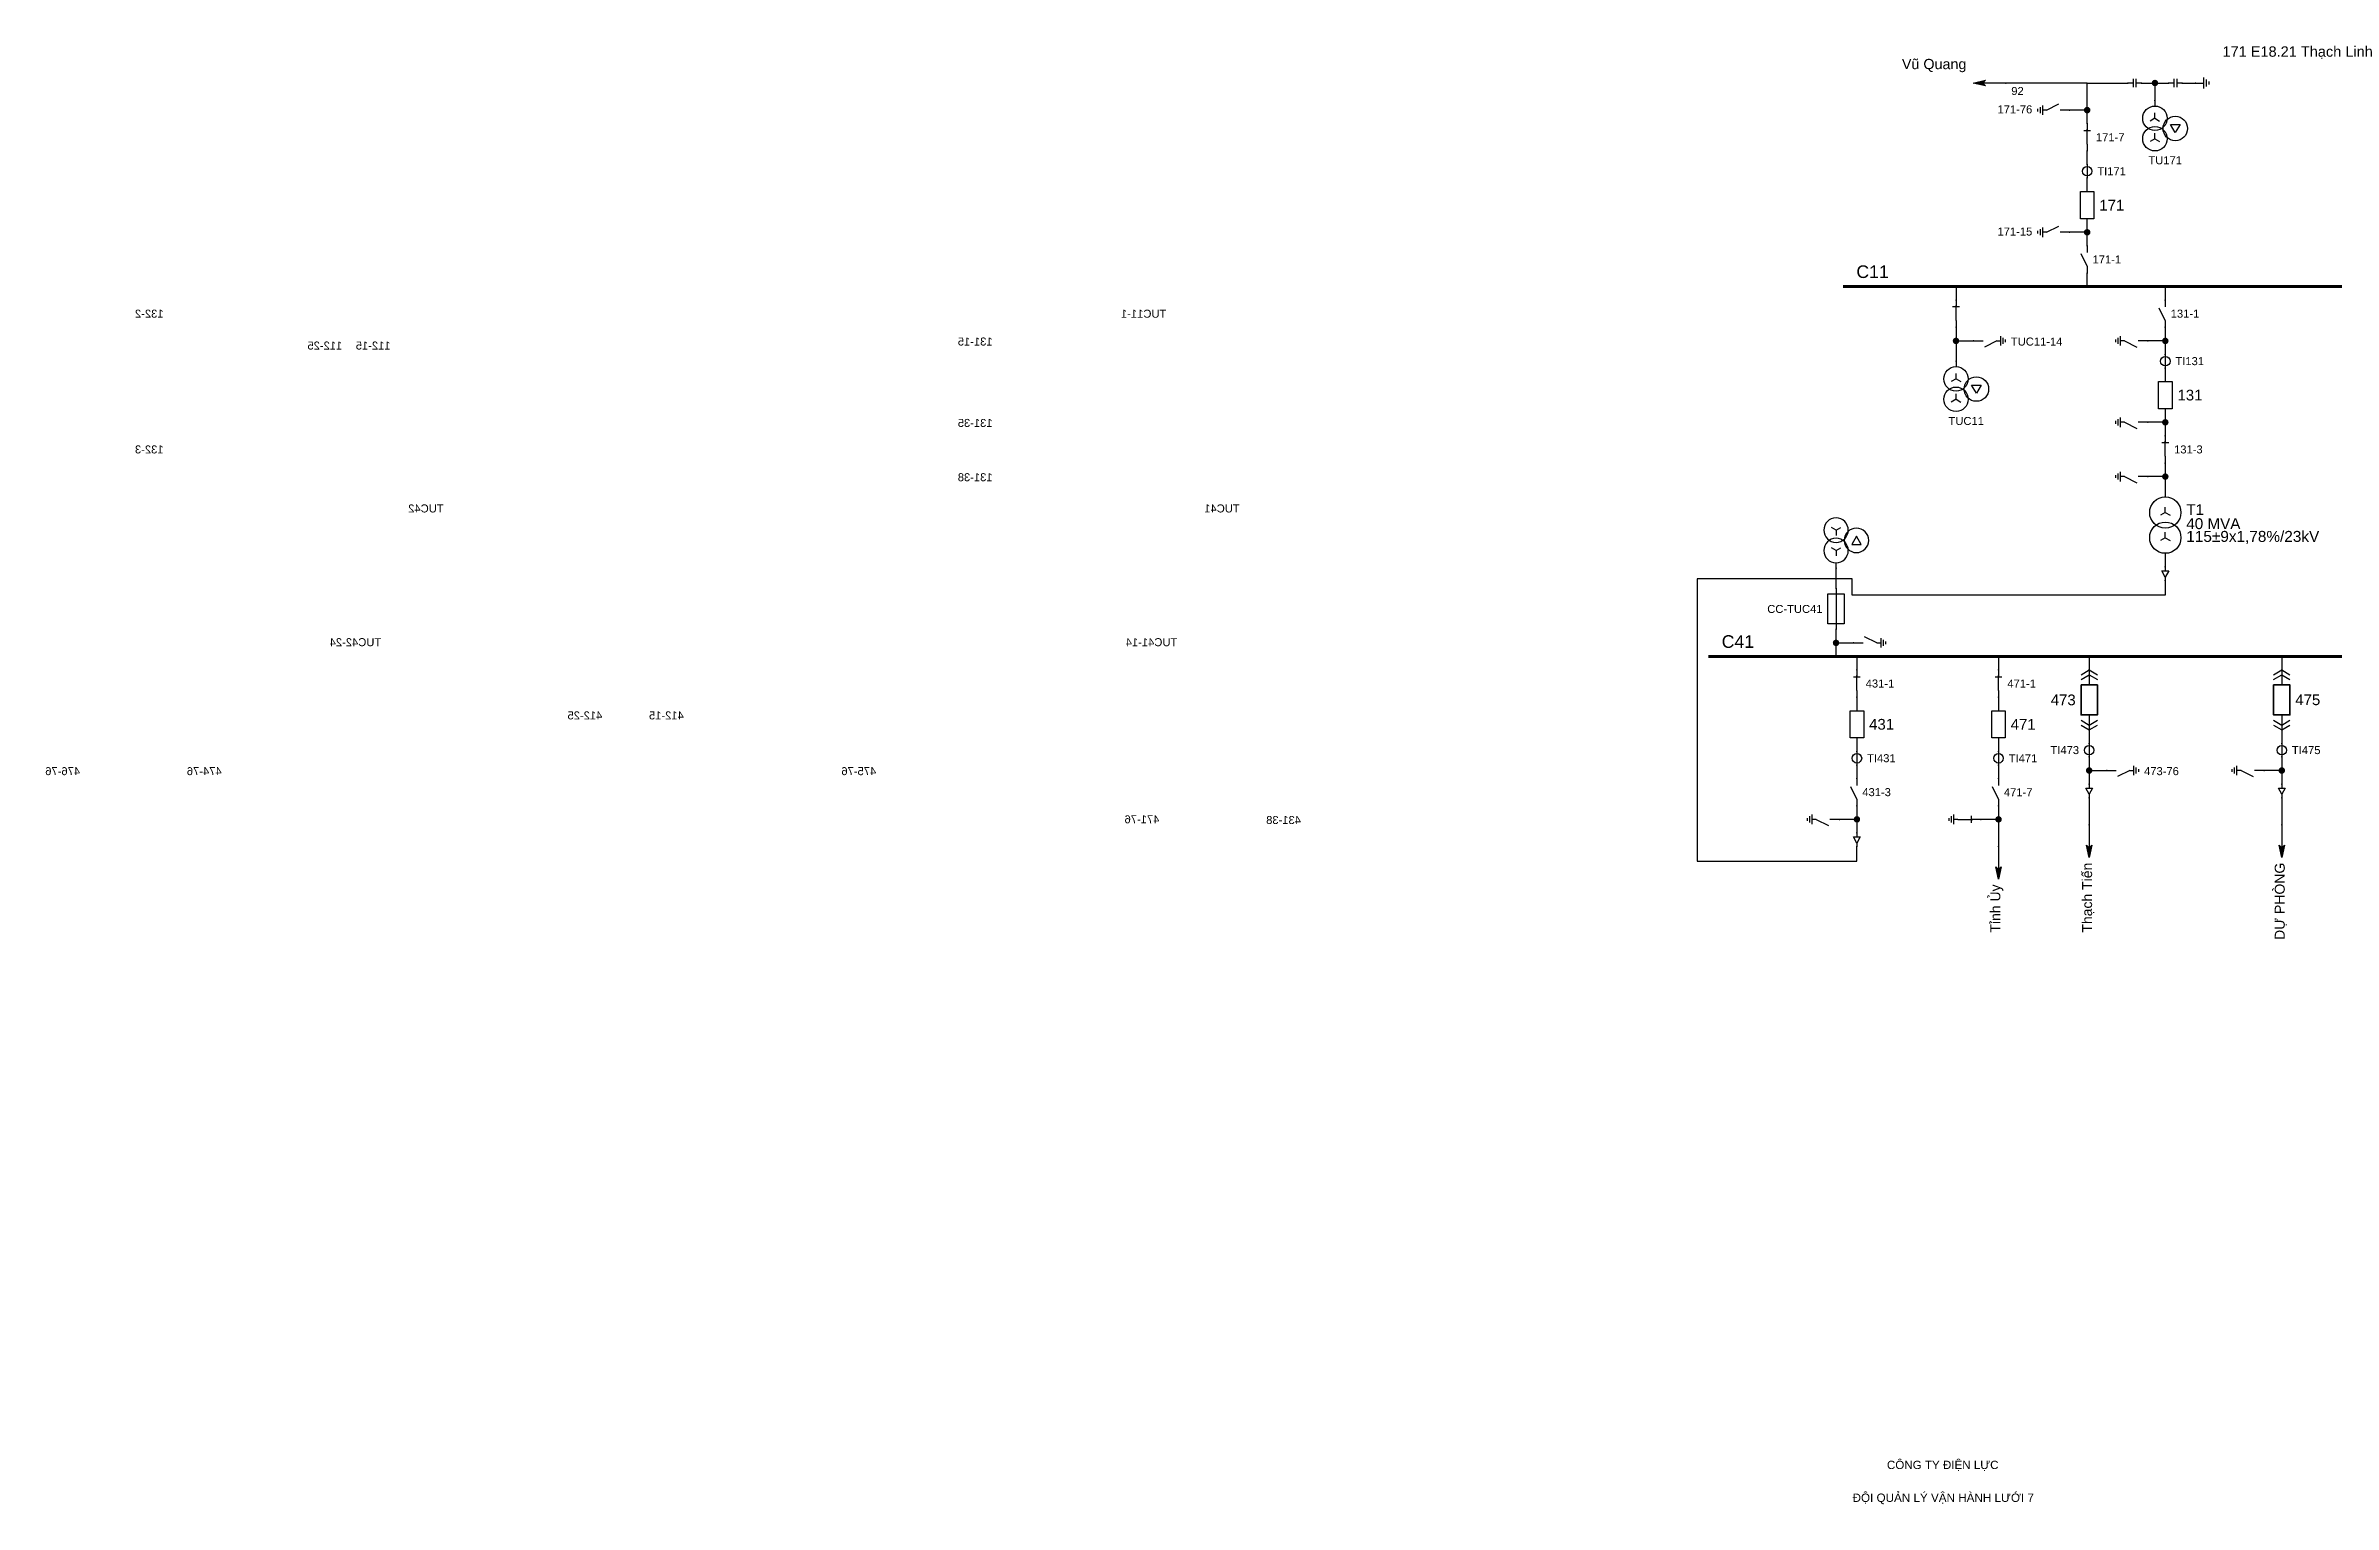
# Model space of a CAD drawing. Header units: millimetres. Extents: x -274 to 397, y 8 to 290.
# Drawn here: x -273.7 to 147, y 12.4 to 280.5 of the extents above; entities that cross this region are included whole.
import ezdxf

# ---------------------------------------------------------------- set-up
doc = ezdxf.new("R2010")
doc.units = ezdxf.units.MM
for name, color, linetype, lineweight in [('BUSBAR_110KV', 1, 'Continuous', 50), ('BUSBAR_22KV', 5, 'Continuous', 50), ('GROUND', 3, 'Continuous', 25), ('HV_110KV', 1, 'Continuous', 25), ('MV_22KV', 5, 'Continuous', 25)]:
    doc.layers.add(name, color=color, linetype=linetype, lineweight=lineweight)
doc.layers.add('SYM_PORTS', color=8, linetype='Continuous', plot=False)
doc.layers.add('TEXT', color=7, linetype='Continuous')
doc.styles.add('SLD_TEXT', font='arial.ttf')

# ---------------------------------------------------------------- blocks, each defined once
blk = doc.blocks.new('SYM_DISCONNECTOR_OPEN')
at = {"lineweight": 25}
for points in [[(0, -1.25), (-1.125, 1)], [(0, 2.5), (0, 1.25)], [(0, -1.25), (0, -2.5)]]:
    blk.add_lwpolyline(points, dxfattribs=at)
at = {"layer": 'SYM_PORTS'}
for p in [(0, 2.5), (0, -2.5)]:
    blk.add_point(p, dxfattribs=at)
blk.add_attdef('DEVICE_CODE', (1, -0.5), '', height=2)
blk = doc.blocks.new('SYM_EARTHING_SWITCH_OPEN')
at = {"lineweight": 25}
for points in [[(0, -1.25), (-1.125, 1)], [(0, 3), (0, 1.25)], [(-0.875, -2), (0.875, -2)], [(-0.5625, -2.4375), (0.5625, -2.4375)], [(-0.25, -2.875), (0.25, -2.875)], [(0, -1.25), (0, -2)]]:
    blk.add_lwpolyline(points, dxfattribs=at)
at = {"layer": 'SYM_PORTS'}
blk.add_point((0, 3), dxfattribs=at)
blk.add_attdef('DEVICE_CODE', (1.875, 0), '', height=2)
blk = doc.blocks.new('SYM_CIRCUIT_BREAKER')
at = {"lineweight": 25}
blk.add_lwpolyline([(-1.25, 2.5), (1.25, 2.5), (1.25, -2.5), (-1.25, -2.5)], close=True, dxfattribs=at)
at = {"layer": 'SYM_PORTS'}
for p in [(0, 2.5), (0, -2.5)]:
    blk.add_point(p, dxfattribs=at)
blk.add_attdef('DEVICE_CODE', (2.25, -0.5), '', height=2)
at = {"flags": 1}
blk.add_attdef('RATING', (2.25, -3.5), '', height=2, dxfattribs=at)
blk = doc.blocks.new('SYM_CURRENT_TRANSFORMER')
at = {"lineweight": 25}
blk.add_lwpolyline([(0, 1.25), (0, -1.25)], dxfattribs=at)
blk.add_circle((0, 0), 0.875, dxfattribs=at)
at = {"layer": 'SYM_PORTS'}
for p in [(0, 1.25), (0, -1.25)]:
    blk.add_point(p, dxfattribs=at)
blk.add_attdef('DEVICE_CODE', (1.875, -1.75), '', height=2)
at = {"flags": 1}
blk.add_attdef('RATIO', (1.875, -4.75), '', height=2, dxfattribs=at)
blk = doc.blocks.new('SYM_DISCONNECTOR_CLOSED')
at = {"lineweight": 25}
for points in [[(-0.625, 1.25), (0.625, 1.25)], [(0, 2.5), (0, 1.25)], [(0, -1.25), (0, 1.5)], [(0, -1.25), (0, -2.5)]]:
    blk.add_lwpolyline(points, dxfattribs=at)
at = {"layer": 'SYM_PORTS'}
for p in [(0, 2.5), (0, -2.5)]:
    blk.add_point(p, dxfattribs=at)
blk.add_attdef('DEVICE_CODE', (1.625, -0.5), '', height=2)
blk = doc.blocks.new('SYM_COUPLING_CAPACITOR')
at = {"lineweight": 25}
for points in [[(-0.75, 0.25), (0.75, 0.25)], [(0, 1.25), (0, 0.25)], [(-0.75, -0.25), (0.75, -0.25)], [(0, -0.25), (0, -1.25)]]:
    blk.add_lwpolyline(points, dxfattribs=at)
at = {"layer": 'SYM_PORTS'}
for p in [(0, 1.25), (0, -1.25)]:
    blk.add_point(p, dxfattribs=at)
blk.add_attdef('DEVICE_CODE', (1.75, -1.75), '', height=2)
blk = doc.blocks.new('SYM_VOLTAGE_TRANSFORMER')
at = {"lineweight": 25}
for points in [[(0, 4.625), (0, 3.625)], [(0, 1.375), (-0.8625, 0.875)], [(0, 1.375), (0, 2.375)], [(0, 1.375), (0.8625, 0.875)], [(0, -2.375), (-0.8625, -2.875)], [(0, -2.375), (0, -1.375)], [(0, -2.375), (0.8625, -2.875)]]:
    blk.add_lwpolyline(points, dxfattribs=at)
blk.add_lwpolyline([(2.875, 0.25), (4.625, 0.25), (3.75, -1.25)], close=True, dxfattribs=at)
for centre in [(0, 1.375), (3.75, -0.5), (0, -2.375)]:
    blk.add_circle(centre, 2.25, dxfattribs=at)
at = {"layer": 'SYM_PORTS'}
blk.add_point((0, 4.625), dxfattribs=at)
blk.add_attdef('DEVICE_CODE', (7, 1.625), '', height=2)
at = {"flags": 1}
blk.add_attdef('RATIO', (7, -1.375), '', height=2, dxfattribs=at)
blk = doc.blocks.new('SYM_GROUND_SYMBOL')
at = {"lineweight": 25}
for points in [[(0, 1.25), (0, -0.25)], [(-1, -0.25), (1, -0.25)], [(-0.625, -0.75), (0.625, -0.75)], [(-0.25, -1.25), (0.25, -1.25)]]:
    blk.add_lwpolyline(points, dxfattribs=at)
at = {"layer": 'SYM_PORTS'}
blk.add_point((0, 1.25), dxfattribs=at)
blk = doc.blocks.new('SYM_LINE_FEEDER_ARROW')
blk.add_hatch(color=7).paths.add_polyline_path([(0, -3), (-0.5, -0.75), (0, -1.25), (0.5, -0.75)])
at = {"lineweight": 25}
blk.add_lwpolyline([(0, 3), (0, -1.25)], dxfattribs=at)
blk.add_lwpolyline([(0, -3), (-0.5, -0.75), (0, -1.25), (0.5, -0.75)], close=True, dxfattribs=at)
at = {"layer": 'SYM_PORTS'}
blk.add_point((0, 3), dxfattribs=at)
blk.add_attdef('LINE_NAME', (1.5, 0), '', height=2)
blk = doc.blocks.new('SYM_TRANSFORMER_2W')
at = {"lineweight": 25}
for points in [[(0, 2.3125), (-0.8625, 1.8125)], [(0, 2.3125), (0, 3.3125)], [(0, 2.3125), (0.8625, 1.8125)], [(0, -2.3125), (-0.8625, -2.8125)], [(0, -2.3125), (0, -1.3125)], [(0, -2.3125), (0.8625, -2.8125)]]:
    blk.add_lwpolyline(points, dxfattribs=at)
for centre in [(0, 2.3125), (0, -2.3125)]:
    blk.add_circle(centre, 2.875, dxfattribs=at)
at = {"layer": 'SYM_PORTS'}
for p in [(0, 5.1875), (0, -5.1875)]:
    blk.add_point(p, dxfattribs=at)
blk.add_attdef('DEVICE_CODE', (3.875, 2.1875), '', height=2)
at = {"flags": 1}
for tag, p in [('POWER', (3.875, -0.8125)), ('VOLTAGE_RATIO', (3.875, -3.8125))]:
    blk.add_attdef(tag, p, '', height=2, dxfattribs=at)
blk = doc.blocks.new('SYM_CABLE_TERMINATION')
at = {"lineweight": 25}
blk.add_lwpolyline([(-0.625, 0.5), (0.625, 0.5), (0, -0.625)], close=True, dxfattribs=at)
for points in [[(0, 1.25), (0, 0.5)], [(0, -0.625), (0, -1.25)]]:
    blk.add_lwpolyline(points, dxfattribs=at)
at = {"layer": 'SYM_PORTS'}
for p in [(0, 1.25), (0, -1.25)]:
    blk.add_point(p, dxfattribs=at)
blk = doc.blocks.new('SYM_EARTHING_SWITCH_CLOSED')
at = {"lineweight": 25}
for points in [[(-0.625, 1.25), (0.625, 1.25)], [(0, 3), (0, 1.25)], [(0, -1.25), (0, 1.5)], [(-0.875, -2), (0.875, -2)], [(-0.5625, -2.4375), (0.5625, -2.4375)], [(-0.25, -2.875), (0.25, -2.875)], [(0, -1.25), (0, -2)]]:
    blk.add_lwpolyline(points, dxfattribs=at)
at = {"layer": 'SYM_PORTS'}
blk.add_point((0, 3), dxfattribs=at)
blk.add_attdef('DEVICE_CODE', (1.875, 0), '', height=2)
blk = doc.blocks.new('SYM_DRAWOUT_BREAKER')
at = {"lineweight": 25}
for points in [[(-1.5, 4.625), (0, 5.5), (1.5, 4.625)], [(-1.5, 3.75), (0, 4.625), (1.5, 3.75)], [(0, 5.5), (0, 2.75)], [(-1.5, -3.75), (0, -4.625), (1.5, -3.75)], [(0, -2.75), (0, -5.5)], [(-1.5, -4.625), (0, -5.5), (1.5, -4.625)]]:
    blk.add_lwpolyline(points, dxfattribs=at)
at = {"lineweight": 35}
blk.add_lwpolyline([(-1.5, 2.75), (1.5, 2.75), (1.5, -2.75), (-1.5, -2.75)], close=True, dxfattribs=at)
at = {"layer": 'SYM_PORTS'}
for p in [(0, 5.5), (0, -5.5)]:
    blk.add_point(p, dxfattribs=at)
blk.add_attdef('DEVICE_CODE', (2.5, 2.5), '', height=2)
at = {"flags": 1}
blk.add_attdef('RATING', (2.5, -0.5), '', height=2, dxfattribs=at)
blk = doc.blocks.new('SYM_FUSE_DISCONNECTOR')
at = {"lineweight": 25}
blk.add_lwpolyline([(-1.5, 2.75), (1.5, 2.75), (1.5, -2.75), (-1.5, -2.75)], close=True, dxfattribs=at)
blk.add_lwpolyline([(0, 3.75), (0, -3.75)], dxfattribs=at)
at = {"layer": 'SYM_PORTS'}
for p in [(0, 3.75), (0, -3.75)]:
    blk.add_point(p, dxfattribs=at)
blk.add_attdef('DEVICE_CODE', (2.5, 0.75), '', height=2)
at = {"flags": 1}
blk.add_attdef('RATING', (2.5, -2.25), '', height=2, dxfattribs=at)

msp = doc.modelspace()

# ---------------------------------------------------------------- hatches: boundary and pattern name
at = {"layer": 'HV_110KV'}
h = msp.add_hatch(color=7, dxfattribs=at)
edge = h.paths.add_edge_path()
edge.add_arc((114.16, 273.67), 0.6, 0, 360)
h = msp.add_hatch(color=7, dxfattribs=at)
edge = h.paths.add_edge_path()
edge.add_arc((101.7, 268.69), 0.6, 0, 360)
h = msp.add_hatch(color=7, dxfattribs=at)
edge = h.paths.add_edge_path()
edge.add_arc((101.7, 246.23), 0.6, 0, 360)
h = msp.add_hatch(color=7, dxfattribs=at)
edge = h.paths.add_edge_path()
edge.add_arc((77.58, 226.26), 0.6, 0, 360)
h = msp.add_hatch(color=7, dxfattribs=at)
edge = h.paths.add_edge_path()
edge.add_arc((116.07, 226.26), 0.6, 0, 360)
h = msp.add_hatch(color=7, dxfattribs=at)
edge = h.paths.add_edge_path()
edge.add_arc((116.07, 211.29), 0.6, 0, 360)
h = msp.add_hatch(color=7, dxfattribs=at)
edge = h.paths.add_edge_path()
edge.add_arc((116.07, 201.31), 0.6, 0, 360)
at = {"layer": 'MV_22KV'}
h = msp.add_hatch(color=7, dxfattribs=at)
edge = h.paths.add_edge_path()
edge.add_arc((55.52, 170.74), 0.6, 0, 360)
h = msp.add_hatch(color=7, dxfattribs=at)
edge = h.paths.add_edge_path()
edge.add_arc((102.07, 147.27), 0.6, 0, 360)
h = msp.add_hatch(color=7, dxfattribs=at)
edge = h.paths.add_edge_path()
edge.add_arc((137.49, 147.27), 0.6, 0, 360)
h = msp.add_hatch(color=7, dxfattribs=at)
edge = h.paths.add_edge_path()
edge.add_arc((59.36, 138.29), 0.6, 0, 360)
h = msp.add_hatch(color=7, dxfattribs=at)
edge = h.paths.add_edge_path()
edge.add_arc((85.4, 138.29), 0.6, 0, 360)

# ---------------------------------------------------------------- linework, layer by layer
at = {"layer": 'BUSBAR_110KV', "const_width": 0.522}
msp.add_lwpolyline([(56.83, 236.25), (203.38, 236.25)], dxfattribs=at)
at = {"layer": 'BUSBAR_22KV', "const_width": 0.522}
msp.add_lwpolyline([(32.06, 168.25), (149.47, 168.25)], dxfattribs=at)
at = {"layer": 'GROUND'}
msp.add_lwpolyline([(119.16, 273.67), (121.65, 273.67)], dxfattribs=at)
at = {"layer": 'HV_110KV'}
for points in [[(101.7, 273.67), (86.76, 273.67)], [(101.7, 268.69), (101.7, 273.67)], [(101.7, 273.67), (109.17, 273.67)], [(111.67, 273.67), (114.16, 273.67)], [(114.16, 273.67), (114.16, 270.44)], [(114.16, 273.67), (116.66, 273.67)], [(101.7, 268.69), (98.47, 268.69)], [(101.7, 266.2), (101.7, 268.69)], [(101.7, 258.71), (101.7, 261.2)], [(101.7, 253.72), (101.7, 256.21)], [(101.7, 246.23), (101.7, 248.72)], [(101.7, 246.23), (98.47, 246.23)], [(101.7, 243.74), (101.7, 246.23)], [(77.58, 236.25), (77.58, 233.76)], [(101.7, 236.25), (101.7, 238.74)], [(116.07, 236.25), (116.07, 233.76)], [(77.58, 228.76), (77.58, 226.26)], [(116.07, 228.76), (116.07, 226.26)], [(77.58, 226.26), (80.81, 226.26)], [(77.58, 226.26), (77.58, 222.53)], [(116.07, 226.26), (112.84, 226.26)], [(116.07, 226.26), (116.07, 223.77)], [(116.07, 221.27), (116.07, 218.78)], [(116.07, 211.29), (112.84, 211.29)], [(116.07, 213.78), (116.07, 211.29)], [(116.07, 211.29), (116.07, 208.8)], [(116.07, 203.8), (116.07, 201.31)], [(116.07, 201.31), (112.84, 201.31)], [(116.07, 201.31), (116.07, 197.57)]]:
    msp.add_lwpolyline(points, dxfattribs=at)
at = {"layer": 'MV_22KV'}
for points in [[(116.07, 187.2), (116.07, 184.71)], [(116.07, 182.21), (116.07, 179.51), (58.5, 179.51), (58.5, 182.5), (30, 182.5), (30, 130.6), (59.36, 130.6), (59.36, 133.3)], [(55.52, 180.73), (55.52, 184.46)], [(55.52, 170.74), (55.52, 173.23)], [(55.52, 168.25), (55.52, 170.74)], [(55.52, 170.74), (58.75, 170.74)], [(59.36, 168.25), (59.36, 165.76)], [(85.4, 168.25), (85.4, 165.76)], [(102.07, 168.25), (102.07, 165.76)], [(137.49, 168.25), (137.49, 165.76)], [(59.36, 160.76), (59.36, 158.26)], [(85.4, 160.76), (85.4, 158.26)], [(59.36, 153.26), (59.36, 150.77)], [(85.4, 153.26), (85.4, 150.77)], [(102.07, 154.76), (102.07, 152.26)], [(137.49, 154.76), (137.49, 152.26)], [(59.36, 148.27), (59.36, 145.78)], [(85.4, 148.27), (85.4, 145.78)], [(102.07, 149.76), (102.07, 147.27)], [(102.07, 147.27), (105.3, 147.27)], [(102.07, 147.27), (102.07, 144.78)], [(137.49, 147.27), (134.25, 147.27)], [(137.49, 149.76), (137.49, 147.27)], [(137.49, 147.27), (137.49, 144.78)], [(59.36, 140.78), (59.36, 138.29)], [(85.4, 140.78), (85.4, 138.29)], [(102.07, 142.28), (102.07, 137.3)], [(137.49, 142.28), (137.49, 137.3)], [(59.36, 138.29), (56.13, 138.29)], [(59.36, 138.29), (59.36, 135.8)], [(85.4, 138.29), (82.17, 138.29)], [(85.4, 138.29), (85.4, 133.31)]]:
    msp.add_lwpolyline(points, dxfattribs=at)

# ---------------------------------------------------------------- block references
at = {"layer": 'GROUND'}
for name, p, rotation in [('SYM_COUPLING_CAPACITOR', (117.91, 273.67), 270), ('SYM_GROUND_SYMBOL', (122.9, 273.67), 90)]:
    msp.add_blockref(name, p, dxfattribs=dict(at, rotation=rotation))
at = {"layer": 'HV_110KV', "rotation": 270}
for name, p in [('SYM_LINE_FEEDER_ARROW', (83.76, 273.67)), ('SYM_COUPLING_CAPACITOR', (110.42, 273.67))]:
    msp.add_blockref(name, p, dxfattribs=at)
at = {"layer": 'HV_110KV'}
ref = msp.add_blockref('SYM_EARTHING_SWITCH_OPEN', (95.47, 268.69), dxfattribs=dict(at, rotation=270))
ref.add_attrib('DEVICE_CODE', '171-76', (85.21, 268.09), dxfattribs={"layer": 'TEXT', "height": 1.472, "style": 'SLD_TEXT'})
ref = msp.add_blockref('SYM_VOLTAGE_TRANSFORMER', (114.16, 265.81), dxfattribs=at)
ref.add_attrib('DEVICE_CODE', 'TU171', (112.96, 258.73), dxfattribs={"layer": 'TEXT', "height": 1.472, "style": 'SLD_TEXT'})
ref = msp.add_blockref('SYM_DISCONNECTOR_CLOSED', (101.7, 263.7), dxfattribs=at)
ref.add_attrib('DEVICE_CODE', '171-7', (103.31, 262.96), dxfattribs={"layer": 'TEXT', "height": 1.472, "style": 'SLD_TEXT'})
ref = msp.add_blockref('SYM_CURRENT_TRANSFORMER', (101.7, 257.46), dxfattribs=at)
ref.add_attrib('DEVICE_CODE', 'TI171', (103.56, 256.72), dxfattribs={"layer": 'TEXT', "height": 1.472, "style": 'SLD_TEXT'})
ref = msp.add_blockref('SYM_CIRCUIT_BREAKER', (101.7, 251.22), dxfattribs=at)
ref.add_attrib('DEVICE_CODE', '171', (103.94, 250.23), dxfattribs={"layer": 'TEXT', "height": 1.968, "style": 'SLD_TEXT'})
ref = msp.add_blockref('SYM_EARTHING_SWITCH_OPEN', (95.47, 246.23), dxfattribs=dict(at, rotation=270))
ref.add_attrib('DEVICE_CODE', '171-15', (85.21, 245.63), dxfattribs={"layer": 'TEXT', "height": 1.472, "style": 'SLD_TEXT'})
ref = msp.add_blockref('SYM_DISCONNECTOR_OPEN', (101.7, 241.24), dxfattribs=at)
ref.add_attrib('DEVICE_CODE', '171-1', (102.69, 240.5), dxfattribs={"layer": 'TEXT', "height": 1.472, "style": 'SLD_TEXT'})
ref = msp.add_blockref('SYM_DISCONNECTOR_CLOSED', (258.89, 231.26), dxfattribs=dict(at, xscale=-1))
ref.add_attrib('DEVICE_CODE', '132-2', (252.03, 230.53), dxfattribs={"layer": 'TEXT', "extrusion": (0, 0, -1), "height": 1.472, "style": 'SLD_TEXT'})
ref = msp.add_blockref('SYM_EARTHING_SWITCH_OPEN', (215.85, 230.01), dxfattribs=dict(at, xscale=-1))
ref.add_attrib('DEVICE_CODE', '112-25', (219.18, 224.67), dxfattribs={"layer": 'TEXT', "extrusion": (0, 0, -1), "height": 1.472, "style": 'SLD_TEXT'})
ref = msp.add_blockref('SYM_EARTHING_SWITCH_OPEN', (213.36, 230.01), dxfattribs=dict(at, xscale=-1))
ref.add_attrib('DEVICE_CODE', '112-15', (210.29, 224.67), dxfattribs={"layer": 'TEXT', "extrusion": (0, 0, -1), "height": 1.472, "style": 'SLD_TEXT'})
ref = msp.add_blockref('SYM_DISCONNECTOR_CLOSED', (77.58, 231.26), dxfattribs=dict(at, xscale=-1))
ref.add_attrib('DEVICE_CODE', 'TUC11-1', (67.63, 230.52), dxfattribs={"layer": 'TEXT', "extrusion": (0, 0, -1), "height": 1.472, "style": 'SLD_TEXT'})
ref = msp.add_blockref('SYM_DISCONNECTOR_OPEN', (116.07, 231.26), dxfattribs=at)
ref.add_attrib('DEVICE_CODE', '131-1', (117.06, 230.53), dxfattribs={"layer": 'TEXT', "height": 1.472, "style": 'SLD_TEXT'})
ref = msp.add_blockref('SYM_EARTHING_SWITCH_OPEN', (109.84, 226.26), dxfattribs=dict(at, xscale=-1, rotation=270))
ref.add_attrib('DEVICE_CODE', '131-15', (99.58, 225.41), dxfattribs={"layer": 'TEXT', "extrusion": (0, 0, -1), "height": 1.472, "style": 'SLD_TEXT'})
ref = msp.add_blockref('SYM_EARTHING_SWITCH_OPEN', (83.81, 226.26), dxfattribs=dict(at, rotation=90))
ref.add_attrib('DEVICE_CODE', 'TUC11-14', (87.67, 225.4), dxfattribs={"layer": 'TEXT', "height": 1.472, "style": 'SLD_TEXT'})
ref = msp.add_blockref('SYM_CURRENT_TRANSFORMER', (116.07, 222.52), dxfattribs=at)
ref.add_attrib('DEVICE_CODE', 'TI131', (117.93, 221.8), dxfattribs={"layer": 'TEXT', "height": 1.472, "style": 'SLD_TEXT'})
ref = msp.add_blockref('SYM_VOLTAGE_TRANSFORMER', (77.58, 217.9), dxfattribs=at)
ref.add_attrib('DEVICE_CODE', 'TUC11', (76.2, 210.8), dxfattribs={"layer": 'TEXT', "height": 1.472, "style": 'SLD_TEXT'})
ref = msp.add_blockref('SYM_CIRCUIT_BREAKER', (116.07, 216.28), dxfattribs=at)
ref.add_attrib('DEVICE_CODE', '131', (118.31, 215.31), dxfattribs={"layer": 'TEXT', "height": 1.97, "style": 'SLD_TEXT'})
ref = msp.add_blockref('SYM_EARTHING_SWITCH_OPEN', (109.84, 211.29), dxfattribs=dict(at, xscale=-1, rotation=270))
ref.add_attrib('DEVICE_CODE', '131-35', (99.58, 210.44), dxfattribs={"layer": 'TEXT', "extrusion": (0, 0, -1), "height": 1.472, "style": 'SLD_TEXT'})
ref = msp.add_blockref('SYM_DISCONNECTOR_CLOSED', (258.89, 206.3), dxfattribs=dict(at, xscale=-1))
ref.add_attrib('DEVICE_CODE', '132-3', (252.03, 205.57), dxfattribs={"layer": 'TEXT', "extrusion": (0, 0, -1), "height": 1.472, "style": 'SLD_TEXT'})
ref = msp.add_blockref('SYM_DISCONNECTOR_CLOSED', (116.07, 206.3), dxfattribs=at)
ref.add_attrib('DEVICE_CODE', '131-3', (117.68, 205.57), dxfattribs={"layer": 'TEXT', "height": 1.472, "style": 'SLD_TEXT'})
ref = msp.add_blockref('SYM_EARTHING_SWITCH_OPEN', (109.84, 201.31), dxfattribs=dict(at, xscale=-1, rotation=270))
ref.add_attrib('DEVICE_CODE', '131-38', (99.58, 200.46), dxfattribs={"layer": 'TEXT', "extrusion": (0, 0, -1), "height": 1.472, "style": 'SLD_TEXT'})
ref = msp.add_blockref('SYM_TRANSFORMER_2W', (116.07, 192.39), dxfattribs=at)
ref.add_attrib('DEVICE_CODE', 'T1', (119.93, 194.25), dxfattribs={"layer": 'TEXT', "height": 1.987, "style": 'SLD_TEXT'})
at = {"layer": 'MV_22KV'}
ref = msp.add_blockref('SYM_VOLTAGE_TRANSFORMER', (201.91, 189.09), dxfattribs=dict(at, xscale=-1, rotation=180))
ref.add_attrib('DEVICE_CODE', 'TUC42', (200.53, 194.72), dxfattribs={"layer": 'TEXT', "extrusion": (0, 0, -1), "height": 1.472, "style": 'SLD_TEXT'})
ref = msp.add_blockref('SYM_VOLTAGE_TRANSFORMER', (55.52, 189.09), dxfattribs=dict(at, xscale=-1, rotation=180))
ref.add_attrib('DEVICE_CODE', 'TUC41', (54.14, 194.72), dxfattribs={"layer": 'TEXT', "extrusion": (0, 0, -1), "height": 1.472, "style": 'SLD_TEXT'})
for name, p in [('SYM_CABLE_TERMINATION', (116.07, 183.46)), ('SYM_CABLE_TERMINATION', (102.07, 143.53)), ('SYM_CABLE_TERMINATION', (137.49, 143.53)), ('SYM_CABLE_TERMINATION', (59.36, 134.55)), ('SYM_LINE_FEEDER_ARROW', (102.07, 134.3)), ('SYM_LINE_FEEDER_ARROW', (137.49, 134.3)), ('SYM_LINE_FEEDER_ARROW', (85.4, 130.31))]:
    msp.add_blockref(name, p, dxfattribs=at)
ref = msp.add_blockref('SYM_FUSE_DISCONNECTOR', (55.52, 176.98), dxfattribs=at)
ref.add_attrib('DEVICE_CODE', 'CC-TUC41', (42.87, 176.24), dxfattribs={"layer": 'TEXT', "height": 1.472, "style": 'SLD_TEXT'})
ref = msp.add_blockref('SYM_EARTHING_SWITCH_OPEN', (208.15, 170.74), dxfattribs=dict(at, xscale=-1, rotation=90))
ref.add_attrib('DEVICE_CODE', 'TUC42-24', (212.01, 170.13), dxfattribs={"layer": 'TEXT', "extrusion": (0, 0, -1), "height": 1.472, "style": 'SLD_TEXT'})
ref = msp.add_blockref('SYM_EARTHING_SWITCH_OPEN', (61.75, 170.74), dxfattribs=dict(at, xscale=-1, rotation=90))
ref.add_attrib('DEVICE_CODE', 'TUC41-14', (65.61, 170.13), dxfattribs={"layer": 'TEXT', "extrusion": (0, 0, -1), "height": 1.472, "style": 'SLD_TEXT'})
ref = msp.add_blockref('SYM_EARTHING_SWITCH_OPEN', (174.42, 162.01), dxfattribs=dict(at, xscale=-1))
ref.add_attrib('DEVICE_CODE', '412-25', (171.35, 156.67), dxfattribs={"layer": 'TEXT', "extrusion": (0, 0, -1), "height": 1.472, "style": 'SLD_TEXT'})
ref = msp.add_blockref('SYM_EARTHING_SWITCH_OPEN', (159.45, 162.01), dxfattribs=dict(at, xscale=-1))
ref.add_attrib('DEVICE_CODE', '412-15', (156.37, 156.67), dxfattribs={"layer": 'TEXT', "extrusion": (0, 0, -1), "height": 1.472, "style": 'SLD_TEXT'})
ref = msp.add_blockref('SYM_DISCONNECTOR_CLOSED', (59.36, 163.26), dxfattribs=at)
ref.add_attrib('DEVICE_CODE', '431-1', (60.97, 162.53), dxfattribs={"layer": 'TEXT', "height": 1.472, "style": 'SLD_TEXT'})
ref = msp.add_blockref('SYM_DISCONNECTOR_CLOSED', (85.4, 163.26), dxfattribs=at)
ref.add_attrib('DEVICE_CODE', '471-1', (87.02, 162.52), dxfattribs={"layer": 'TEXT', "height": 1.472, "style": 'SLD_TEXT'})
ref = msp.add_blockref('SYM_DRAWOUT_BREAKER', (102.07, 160.26), dxfattribs=at)
ref.add_attrib('DEVICE_CODE', '473', (95, 159.28), dxfattribs={"layer": 'TEXT', "height": 1.97, "style": 'SLD_TEXT'})
ref = msp.add_blockref('SYM_DRAWOUT_BREAKER', (137.49, 160.26), dxfattribs=at)
ref.add_attrib('DEVICE_CODE', '475', (139.97, 159.29), dxfattribs={"layer": 'TEXT', "height": 1.972, "style": 'SLD_TEXT'})
ref = msp.add_blockref('SYM_CIRCUIT_BREAKER', (59.36, 155.76), dxfattribs=at)
ref.add_attrib('DEVICE_CODE', '431', (61.6, 154.79), dxfattribs={"layer": 'TEXT', "height": 1.97, "style": 'SLD_TEXT'})
ref = msp.add_blockref('SYM_CIRCUIT_BREAKER', (85.4, 155.76), dxfattribs=at)
ref.add_attrib('DEVICE_CODE', '471', (87.64, 154.78), dxfattribs={"layer": 'TEXT', "height": 1.968, "style": 'SLD_TEXT'})
ref = msp.add_blockref('SYM_CURRENT_TRANSFORMER', (102.07, 151.01), dxfattribs=at)
ref.add_attrib('DEVICE_CODE', 'TI473', (94.95, 150.29), dxfattribs={"layer": 'TEXT', "height": 1.472, "style": 'SLD_TEXT'})
ref = msp.add_blockref('SYM_CURRENT_TRANSFORMER', (137.49, 151.01), dxfattribs=at)
ref.add_attrib('DEVICE_CODE', 'TI475', (139.35, 150.29), dxfattribs={"layer": 'TEXT', "height": 1.472, "style": 'SLD_TEXT'})
ref = msp.add_blockref('SYM_EARTHING_SWITCH_OPEN', (277.65, 147.27), dxfattribs=dict(at, xscale=-1, rotation=270))
ref.add_attrib('DEVICE_CODE', '476-76', (267.39, 146.42), dxfattribs={"layer": 'TEXT', "extrusion": (0, 0, -1), "height": 1.472, "style": 'SLD_TEXT'})
ref = msp.add_blockref('SYM_EARTHING_SWITCH_OPEN', (251.61, 147.27), dxfattribs=dict(at, xscale=-1, rotation=270))
ref.add_attrib('DEVICE_CODE', '474-76', (241.35, 146.42), dxfattribs={"layer": 'TEXT', "extrusion": (0, 0, -1), "height": 1.472, "style": 'SLD_TEXT'})
ref = msp.add_blockref('SYM_EARTHING_SWITCH_OPEN', (131.25, 147.27), dxfattribs=dict(at, xscale=-1, rotation=270))
ref.add_attrib('DEVICE_CODE', '475-76', (120.99, 146.42), dxfattribs={"layer": 'TEXT', "extrusion": (0, 0, -1), "height": 1.472, "style": 'SLD_TEXT'})
ref = msp.add_blockref('SYM_CURRENT_TRANSFORMER', (59.36, 149.52), dxfattribs=at)
ref.add_attrib('DEVICE_CODE', 'TI431', (61.22, 148.8), dxfattribs={"layer": 'TEXT', "height": 1.472, "style": 'SLD_TEXT'})
ref = msp.add_blockref('SYM_CURRENT_TRANSFORMER', (85.4, 149.52), dxfattribs=at)
ref.add_attrib('DEVICE_CODE', 'TI471', (87.27, 148.78), dxfattribs={"layer": 'TEXT', "height": 1.472, "style": 'SLD_TEXT'})
ref = msp.add_blockref('SYM_EARTHING_SWITCH_OPEN', (108.3, 147.27), dxfattribs=dict(at, rotation=90))
ref.add_attrib('DEVICE_CODE', '473-76', (112.16, 146.42), dxfattribs={"layer": 'TEXT', "height": 1.472, "style": 'SLD_TEXT'})
ref = msp.add_blockref('SYM_DISCONNECTOR_OPEN', (59.36, 143.28), dxfattribs=at)
ref.add_attrib('DEVICE_CODE', '431-3', (60.35, 142.56), dxfattribs={"layer": 'TEXT', "height": 1.472, "style": 'SLD_TEXT'})
ref = msp.add_blockref('SYM_DISCONNECTOR_OPEN', (85.4, 143.28), dxfattribs=at)
ref.add_attrib('DEVICE_CODE', '471-7', (86.39, 142.54), dxfattribs={"layer": 'TEXT', "height": 1.472, "style": 'SLD_TEXT'})
ref = msp.add_blockref('SYM_EARTHING_SWITCH_CLOSED', (79.17, 138.29), dxfattribs=dict(at, xscale=-1, rotation=270))
ref.add_attrib('DEVICE_CODE', '471-76', (68.91, 137.57), dxfattribs={"layer": 'TEXT', "extrusion": (0, 0, -1), "height": 1.472, "style": 'SLD_TEXT'})
ref = msp.add_blockref('SYM_EARTHING_SWITCH_OPEN', (53.13, 138.29), dxfattribs=dict(at, xscale=-1, rotation=270))
ref.add_attrib('DEVICE_CODE', '431-38', (42.87, 137.44), dxfattribs={"layer": 'TEXT', "extrusion": (0, 0, -1), "height": 1.472, "style": 'SLD_TEXT'})

# ---------------------------------------------------------------- texts
at = {"layer": 'TEXT', "attachment_point": 7, "style": 'SLD_TEXT'}
for s, insert, char_height in [('Vũ Quang', (67.63, 275.65), 1.886), ('171 E18.21 Thạch Linh', (126.58, 278.08), 1.9139), ('92', (87.74, 271.44), 1.472), ('C11', (59.26, 237.79), 2.323), ('40 MVA', (119.93, 191.63), 2.003), ('115±9x1,78%/23kV', (119.93, 188.93), 2.02), ('C41', (34.49, 169.79), 2.323), ('CÔNG TY ĐIỆN LỰC', (64.88, 18.51), 1.5249), ('ĐỘI QUẢN LÝ VẬN HÀNH LƯỚI 7', (58.56, 12.38), 1.5355)]:
    msp.add_mtext(s, dxfattribs=dict(at, insert=insert, char_height=char_height))
at = {"layer": 'TEXT', "char_height": 1.84, "attachment_point": 7, "rotation": 90, "style": 'SLD_TEXT'}
for s, insert in [('Tỉnh Ủy', (86.29, 117.47)), ('Thạch Tiến', (103.01, 117.47)), ('DỰ PHÒNG', (138.44, 116.13))]:
    msp.add_mtext(s, dxfattribs=dict(at, insert=insert))

doc.saveas('drawing.dxf')
